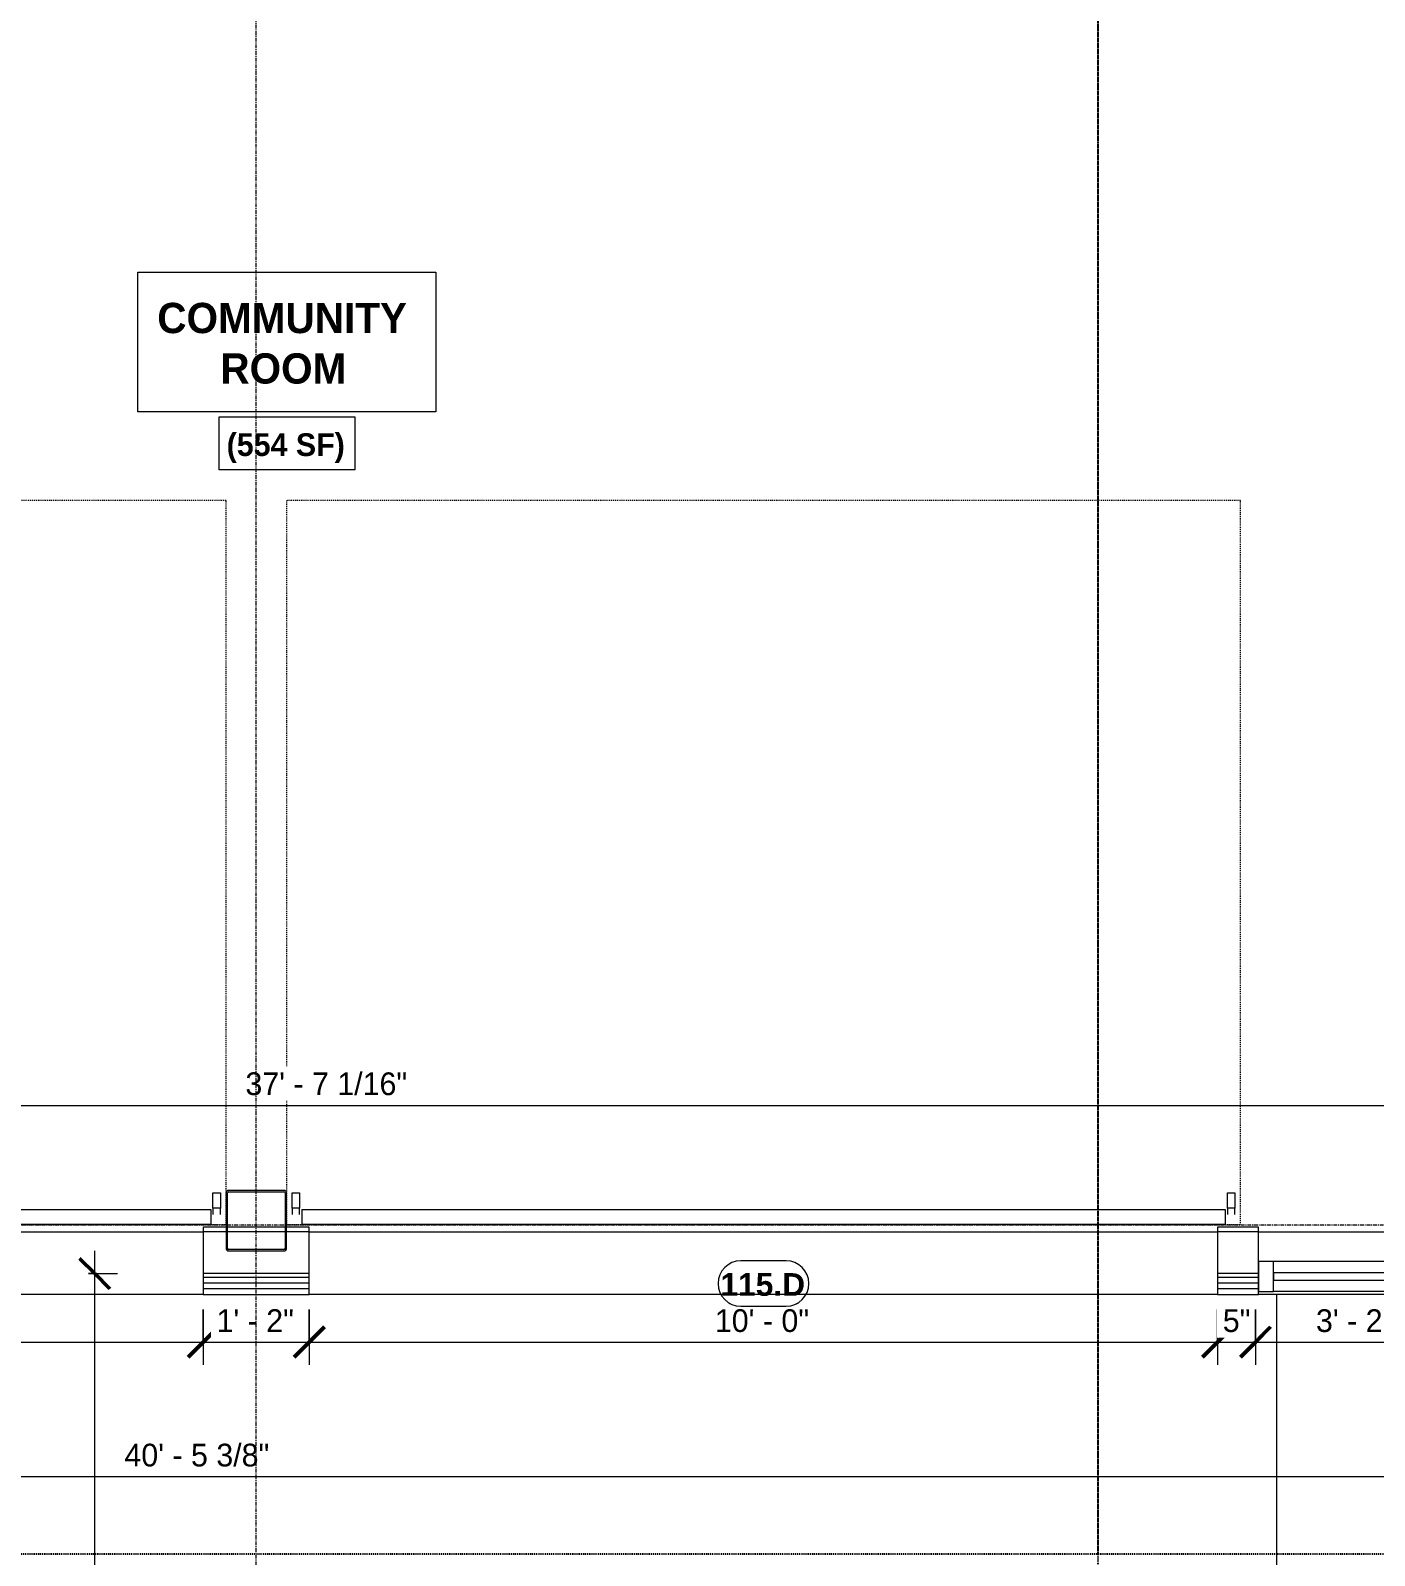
# Model space of a CAD drawing. Header units: inches. Extents: x -4058 to -1781, y 9814 to 12264.
# Drawn here: x -3184.1 to -3006.6, y 11241.6 to 11443 of the extents above; entities that cross this region are included whole.
import ezdxf

# ---------------------------------------------------------------- set-up
doc = ezdxf.new("R2010")
doc.units = ezdxf.units.IN
doc.header["$MEASUREMENT"] = 0
for name, pattern in [('Aligning Line 1_8_', [0.25, 0.125, -0.125]), ('Dash', [0.25, 0.125, -0.125]), ('Dash_2_', [0.25, 0.125, -0.125]), ('Grid Line 1_2_', [0.875, 0.5, -0.125, 0.125, -0.125])]:
    doc.linetypes.add(name, pattern=pattern)
for name, color, linetype, lineweight in [('0-1', 7, 'Continuous', 5), ('0-2', 7, 'Continuous', 9), ('A-ANNO-DIMS', 211, 'Continuous', 9), ('A-ANNO-DIMS-32', 211, 'Continuous', 9), ('A-AREA-IDEN', 2, 'Continuous', 9), ('A-DOOR-1', 7, 'Continuous', 9), ('A-DOOR-HDLN-1', 5, 'Dash', 9), ('A-DOOR-IDEN', 31, 'Continuous', 9), ('A-FLOR-1', 7, 'Continuous', 9), ('A-GLAZ-CURT-1', 7, 'Continuous', 9), ('A-GLAZ-CWMG-1', 7, 'Continuous', 9), ('A-WALL-1', 7, 'Continuous', 9), ('G-ANNO-SYMB', 111, 'Aligning Line 1_8_', 9), ('S-COLS-1', 7, 'Continuous', 9), ('S-GRID-1', 1, 'Grid Line 1_2_', 9)]:
    doc.layers.add(name, color=color, linetype=linetype, lineweight=lineweight)
doc.layers.add('0-3', color=250, linetype='Dash_2_')
doc.styles.add('Arial_B', font='arialbd.ttf', dxfattribs={"height": 3})
doc.styles.add('Century Gothic', font='ufonts.com_century-gothic.ttf', dxfattribs={"height": 3})
doc.styles.add('Century Gothic_B', font='GOTHICB.TTF', dxfattribs={"height": 4})
doc.styles.add('Century Gothic_B_1', font='GOTHICB.TTF', dxfattribs={"height": 3})
doc.dimstyles.new('THE_DIMENSION_STRING_3', dxfattribs={"dimscale": 12, "dimtxt": 3.132505, "dimasz": 0.333333, "dimexe": 0.25, "dimexo": 0.166667, "dimgap": 0.041667, "dimtad": 1, "dimdec": 4, "dimrnd": 0.0625, "dimzin": 3, "dimdsep": 46, "dimlunit": 4, "dimtxsty": 'Century Gothic', "dimblk1": 'OBLIQUE', "dimblk2": 'OBLIQUE', "dimsah": 1, "dimcen": 0.09, "dimdle": 0.25, "dimazin": 0, "dimtfac": 1, "dimtdec": 4, "dimtix": 1, "dimtmove": 0, "dimatfit": 3, "dimfxl": 1, "dimtvp": 1, "dimtfill": 1, "dimfrac": 2, "dimtolj": 1, "dimtzin": 0, "dimarcsym": 2})
doc.dimstyles.new('THE_DIMENSION_STRING_4', dxfattribs={"dimscale": 12, "dimtxt": 3.132505, "dimasz": 0.333333, "dimexe": 0.25, "dimexo": 0.166667, "dimgap": 0.041667, "dimtad": 1, "dimdec": 4, "dimrnd": 0.0625, "dimzin": 3, "dimdsep": 46, "dimlunit": 4, "dimtxsty": 'Century Gothic', "dimblk1": 'OBLIQUE', "dimblk2": 'OBLIQUE', "dimsah": 1, "dimcen": 0.09, "dimdle": 0.25, "dimazin": 0, "dimtfac": 1, "dimtdec": 4, "dimtix": 1, "dimtmove": 0, "dimatfit": 3, "dimfxl": 1, "dimtvp": 1, "dimtfill": 1, "dimfrac": 2, "dimtolj": 1, "dimtzin": 0, "dimarcsym": 2})
doc.dimstyles.new('THE_DIMENSION_STRING_5', dxfattribs={"dimscale": 12, "dimtxt": 3.132505, "dimasz": 0.333333, "dimexe": 0.25, "dimexo": 0.166667, "dimgap": 0.041667, "dimtad": 1, "dimdec": 4, "dimrnd": 0.0625, "dimzin": 3, "dimdsep": 46, "dimlunit": 4, "dimtxsty": 'Century Gothic', "dimblk1": 'OBLIQUE', "dimblk2": 'OBLIQUE', "dimsah": 1, "dimcen": 0.09, "dimdle": 0.25, "dimazin": 0, "dimtfac": 1, "dimtdec": 4, "dimtix": 1, "dimtmove": 0, "dimatfit": 3, "dimfxl": 1, "dimtvp": 1, "dimtfill": 1, "dimfrac": 2, "dimtolj": 1, "dimtzin": 0, "dimarcsym": 2})

# ---------------------------------------------------------------- blocks, each defined once
blk = doc.blocks.new('System Panel - Glazed-3216260-UNIT PLANS - 1ST FLOOR')
at = {"layer": 'A-GLAZ-CURT-1'}
for p, q in [((17.7, 0.5), (-17.7, 0.5)), ((-17.7, 0.5), (-17.7, -0.5)), ((17.7, -0.5), (17.7, 0.5)), ((-17.7, -0.5), (17.7, -0.5))]:
    blk.add_line(p, q, dxfattribs=at)
blk = doc.blocks.new('Rectangular Mullion - 2_ x 4_ rectangular-2352499-UNIT PLANS - 1ST FLOOR')
at = {"layer": 'A-GLAZ-CWMG-1'}
for p, q in [((-2984.53, 11280.41), (-3019.92, 11280.41)), ((-2984.53, 11276.41), (-3019.92, 11276.41))]:
    blk.add_line(p, q, dxfattribs=at)
blk = doc.blocks.new('Rectangular Mullion - 2_ x 4_ rectangular-3216262-UNIT PLANS - 1ST FLOOR')
at = {"layer": 'A-GLAZ-CWMG-1'}
for p, q in [((0, 2), (-2, 2)), ((-2, 2), (-2, -2)), ((0, -2), (0, 2)), ((-2, -2), (0, -2))]:
    blk.add_line(p, q, dxfattribs=at)
blk = doc.blocks.new('GLASS GARAGE DOOR B - DOOR AT COMMUNITY ROOM-3205847-UNIT PLANS - 1ST FLOOR')
at = {"layer": 'A-DOOR-1'}
for p, q in [((3.72, 11.06), (4.72, 11.06)), ((3.72, 9.06), (3.72, 11.06)), ((4.72, 11.06), (4.72, 9.06)), ((127.28, 11.06), (128.28, 11.06)), ((127.28, 9.06), (127.28, 11.06)), ((128.28, 11.06), (128.28, 9.06)), ((3.72, 9.06), (3.72, 8.22)), ((4.72, 9.06), (3.72, 9.06)), ((4.72, 8.22), (4.72, 9.06)), ((5, 8.87), (127, 8.87)), ((5, 8.87), (5, 6.87)), ((127, 8.87), (127, 6.87)), ((127.28, 9.06), (127.28, 8.22)), ((128.28, 9.06), (127.28, 9.06)), ((128.28, 8.22), (128.28, 9.06)), ((127, 6.87), (5, 6.87))]:
    blk.add_line(p, q, dxfattribs=at)
at = {"layer": 'A-DOOR-HDLN-1'}
for p, q in [((129, 102.52), (3, 102.52)), ((3, 102.52), (3, 6.87)), ((129, 6.87), (129, 102.52)), ((3, 6.87), (129, 6.87))]:
    blk.add_line(p, q, dxfattribs=at)
blk = doc.blocks.new('CTR - 1st Phase - Shell_rvt-1-UNIT PLANS - 1ST FLOOR')
at = {"layer": 'A-FLOR-1'}
for p, q in [((-3281.32, 11284.29), (-3161.32, 11284.29)), ((-3147.32, 11284.29), (-3027.32, 11284.29)), ((-3021.92, 11284.29), (-2945.12, 11284.29)), ((-3019.52, 11049.29), (-3019.52, 11276.04))]:
    blk.add_line(p, q, dxfattribs=at)
at = {"layer": 'A-WALL-1'}
for p, q in [((-3158.32, 11284.91), (-3161.32, 11284.91)), ((-3161.32, 11284.91), (-3161.32, 11276.04)), ((-3158.32, 11284.29), (-3161.32, 11284.29)), ((-3150.5, 11284.91), (-3158.15, 11284.91)), ((-3150.5, 11284.29), (-3158.15, 11284.29)), ((-3147.32, 11284.91), (-3150.32, 11284.91)), ((-3147.32, 11284.29), (-3150.32, 11284.29)), ((-3147.32, 11276.04), (-3147.32, 11284.91)), ((-3021.92, 11284.91), (-3027.32, 11284.91)), ((-3027.32, 11284.91), (-3027.32, 11276.04)), ((-3021.92, 11284.29), (-3027.32, 11284.29)), ((-3021.92, 11276.04), (-3021.92, 11284.91)), ((-3147.32, 11278.79), (-3161.32, 11278.79)), ((-3147.32, 11278.29), (-3161.32, 11278.29)), ((-3147.32, 11277.54), (-3161.32, 11277.54)), ((-3021.92, 11278.79), (-3027.32, 11278.79)), ((-3021.92, 11278.29), (-3027.32, 11278.29)), ((-3021.92, 11277.54), (-3027.32, 11277.54)), ((-3161.32, 11276.04), (-3281.32, 11276.04)), ((-3147.32, 11276.79), (-3161.32, 11276.79)), ((-3161.32, 11276.04), (-3147.32, 11276.04)), ((-3027.32, 11276.04), (-3147.32, 11276.04)), ((-3021.92, 11276.79), (-3027.32, 11276.79)), ((-3027.32, 11276.04), (-3021.92, 11276.04)), ((-2945.12, 11276.04), (-3021.92, 11276.04))]:
    blk.add_line(p, q, dxfattribs=at)
at = {"layer": '0-2'}
for name, p in [('GLASS GARAGE DOOR B - DOOR AT COMMUNITY ROOM-3205847-UNIT PLANS - 1ST FLOOR', (-3287.32, 11278.39)), ('GLASS GARAGE DOOR B - DOOR AT COMMUNITY ROOM-3205847-UNIT PLANS - 1ST FLOOR', (-3153.32, 11278.39)), ('Rectangular Mullion - 2_ x 4_ rectangular-2352499-UNIT PLANS - 1ST FLOOR', (0, 0)), ('System Panel - Glazed-3216260-UNIT PLANS - 1ST FLOOR', (-3002.22, 11278.41))]:
    blk.add_blockref(name, p, dxfattribs=at)
at = {"layer": '0-2', "rotation": 180}
blk.add_blockref('Rectangular Mullion - 2_ x 4_ rectangular-3216262-UNIT PLANS - 1ST FLOOR', (-3021.92, 11278.41), dxfattribs=at)
blk = doc.blocks.new('HSS-Hollow Structural Section-Column - HSS8X8X3_16-2487811-UNIT PLANS - 1ST FLOOR')
at = {"layer": 'S-COLS-1'}
for p, q in [((-4, 3.652), (-4, -3.652)), ((-3.826, -3.652), (-3.826, 3.652)), ((3.652, 4), (-3.652, 4)), ((-3.652, 3.826), (3.652, 3.826)), ((3.826, 3.652), (3.826, -3.652)), ((4, -3.652), (4, 3.652)), ((3.652, -3.826), (-3.652, -3.826)), ((-3.652, -4), (3.652, -4))]:
    blk.add_line(p, q, dxfattribs=at)
for centre, radius, start, end in [((-3.652, 3.652), 0.348, 90, 180), ((-3.652, 3.652), 0.174, 90, 180), ((3.652, 3.652), 0.348, 360, 90), ((3.652, 3.652), 0.174, 0, 90), ((-3.652, -3.652), 0.348, 180, 270), ((-3.652, -3.652), 0.174, 180, 270), ((3.652, -3.652), 0.348, 270, 360), ((3.652, -3.652), 0.174, 270, 360)]:
    blk.add_arc(centre, radius, start, end, dxfattribs=at)
blk = doc.blocks.new('CTR - 1st Phase - Structure_rvt-1-UNIT PLANS - 1ST FLOOR')
at = {"layer": '0-2'}
blk.add_blockref('HSS-Hollow Structural Section-Column - HSS8X8X3_16-2487811-UNIT PLANS - 1ST FLOOR', (-3154.32, 11285.79), dxfattribs=at)
blk = doc.blocks.new('DIMBLOCK635-UNIT PLANS - 1ST FLOOR')
at = {"layer": 'A-ANNO-DIMS-32'}
for p, q in [((-3281.32, 11274.04), (-3281.32, 11266.74)), ((-3281.32, 11269.74), (-3281.32, 11274.04)), ((-3161.32, 11274.04), (-3161.32, 11266.74)), ((-3161.32, 11269.74), (-3161.32, 11274.04)), ((-3281.32, 11269.74), (-3161.32, 11269.74))]:
    blk.add_line(p, q, dxfattribs=at)
at = {"layer": 'A-ANNO-DIMS-32', "lineweight": 50}
for p, q in [((-3281.32, 11269.74), (-3279.32, 11271.74)), ((-3161.32, 11269.74), (-3159.32, 11271.74)), ((-3281.32, 11269.74), (-3283.32, 11267.74)), ((-3161.32, 11269.74), (-3163.32, 11267.74))]:
    blk.add_line(p, q, dxfattribs=at)
at = {"layer": 'A-ANNO-DIMS-32', "color": 0, "insert": (-3227.74, 11274.08), "char_height": 3, "width": 15.394, "attachment_point": 1, "line_spacing_factor": 0.984502, "style": 'Century Gothic', "bg_fill": 3, "box_fill_scale": 1.25, "bg_fill_color": 256, "bg_fill_true_color": 13158600, "bg_fill_transparency": 0}
blk.add_mtext('10\' - 0"', dxfattribs=at)
blk = doc.blocks.new('_Oblique')
at = {"color": 0, "linetype": 'ByBlock', "lineweight": -2}
blk.add_line((-0.5, -0.5), (0.5, 0.5), dxfattribs=at)
blk = doc.blocks.new('DIMBLOCK636-UNIT PLANS - 1ST FLOOR')
at = {"layer": 'A-ANNO-DIMS-32'}
for p, q in [((-3161.32, 11274.04), (-3161.32, 11266.74)), ((-3161.32, 11269.74), (-3161.32, 11274.04)), ((-3147.32, 11274.04), (-3147.32, 11266.74)), ((-3147.32, 11269.74), (-3147.32, 11274.04)), ((-3161.32, 11269.74), (-3147.32, 11269.74))]:
    blk.add_line(p, q, dxfattribs=at)
at = {"layer": 'A-ANNO-DIMS-32', "lineweight": 50}
for p, q in [((-3161.32, 11269.74), (-3159.32, 11271.74)), ((-3147.32, 11269.74), (-3145.32, 11271.74)), ((-3161.32, 11269.74), (-3163.32, 11267.74)), ((-3147.32, 11269.74), (-3149.32, 11267.74))]:
    blk.add_line(p, q, dxfattribs=at)
at = {"layer": 'A-ANNO-DIMS-32', "color": 0, "insert": (-3159.57, 11274.08), "char_height": 3, "width": 12.5897, "attachment_point": 1, "line_spacing_factor": 0.984502, "style": 'Century Gothic', "bg_fill": 3, "box_fill_scale": 1.25, "bg_fill_color": 256, "bg_fill_true_color": 13158600, "bg_fill_transparency": 0}
blk.add_mtext('1\' - 2"', dxfattribs=at)
blk = doc.blocks.new('DIMBLOCK637-UNIT PLANS - 1ST FLOOR')
at = {"layer": 'A-ANNO-DIMS-32'}
for p, q in [((-3147.32, 11274.04), (-3147.32, 11266.74)), ((-3147.32, 11269.74), (-3147.32, 11274.04)), ((-3027.32, 11274.04), (-3027.32, 11266.74)), ((-3027.32, 11269.74), (-3027.32, 11274.04)), ((-3147.32, 11269.74), (-3027.32, 11269.74))]:
    blk.add_line(p, q, dxfattribs=at)
at = {"layer": 'A-ANNO-DIMS-32', "lineweight": 50}
for p, q in [((-3147.32, 11269.74), (-3145.32, 11271.74)), ((-3027.32, 11269.74), (-3025.32, 11271.74)), ((-3147.32, 11269.74), (-3149.32, 11267.74)), ((-3027.32, 11269.74), (-3029.32, 11267.74))]:
    blk.add_line(p, q, dxfattribs=at)
at = {"layer": 'A-ANNO-DIMS-32', "color": 0, "insert": (-3093.74, 11274.08), "char_height": 3, "width": 15.394, "attachment_point": 1, "line_spacing_factor": 0.984502, "style": 'Century Gothic', "bg_fill": 3, "box_fill_scale": 1.25, "bg_fill_color": 256, "bg_fill_true_color": 13158600, "bg_fill_transparency": 0}
blk.add_mtext('10\' - 0"', dxfattribs=at)
blk = doc.blocks.new('DIMBLOCK638-UNIT PLANS - 1ST FLOOR')
at = {"layer": 'A-ANNO-DIMS-32'}
for p, q in [((-3027.32, 11274.04), (-3027.32, 11266.74)), ((-3027.32, 11269.74), (-3027.32, 11274.04)), ((-3022.32, 11274.04), (-3022.32, 11266.74)), ((-3022.32, 11269.74), (-3022.32, 11274.04)), ((-3027.32, 11269.74), (-3022.32, 11269.74))]:
    blk.add_line(p, q, dxfattribs=at)
at = {"layer": 'A-ANNO-DIMS-32', "lineweight": 50}
for p, q in [((-3027.32, 11269.74), (-3025.32, 11271.74)), ((-3022.32, 11269.74), (-3020.32, 11271.74)), ((-3027.32, 11269.74), (-3029.32, 11267.74)), ((-3022.32, 11269.74), (-3024.32, 11267.74))]:
    blk.add_line(p, q, dxfattribs=at)
at = {"layer": 'A-ANNO-DIMS-32', "color": 0, "insert": (-3026.64, 11274.08), "char_height": 3, "width": 4.3557, "attachment_point": 1, "line_spacing_factor": 0.984502, "style": 'Century Gothic', "bg_fill": 3, "box_fill_scale": 1.25, "bg_fill_color": 256, "bg_fill_true_color": 13158600, "bg_fill_transparency": 0}
blk.add_mtext('5"', dxfattribs=at)
blk = doc.blocks.new('DIMBLOCK639-UNIT PLANS - 1ST FLOOR')
at = {"layer": 'A-ANNO-DIMS-32'}
for p, q in [((-2983.53, 11276.41), (-2983.53, 11266.74)), ((-2983.53, 11269.74), (-2983.53, 11276.41)), ((-3022.32, 11274.04), (-3022.32, 11266.74)), ((-3022.32, 11269.74), (-3022.32, 11274.04)), ((-3022.32, 11269.74), (-2983.53, 11269.74))]:
    blk.add_line(p, q, dxfattribs=at)
at = {"layer": 'A-ANNO-DIMS-32', "lineweight": 50}
for p, q in [((-3022.32, 11269.74), (-3020.32, 11271.74)), ((-2983.53, 11269.74), (-2981.53, 11271.74)), ((-3022.32, 11269.74), (-3024.32, 11267.74)), ((-2983.53, 11269.74), (-2985.53, 11267.74))]:
    blk.add_line(p, q, dxfattribs=at)
at = {"layer": 'A-ANNO-DIMS-32', "color": 0, "insert": (-3014.33, 11274.08), "char_height": 3, "width": 27.387, "attachment_point": 1, "line_spacing_factor": 0.984502, "style": 'Century Gothic', "bg_fill": 3, "box_fill_scale": 1.25, "bg_fill_color": 256, "bg_fill_true_color": 13158600, "bg_fill_transparency": 0}
blk.add_mtext('3\' - 2 13/16"', dxfattribs=at)
blk = doc.blocks.new('DIMBLOCK1080-UNIT PLANS - 1ST FLOOR')
at = {"layer": 'A-ANNO-DIMS-32', "lineweight": 50}
for p, q in [((-3369.87, 11301.02), (-3367.87, 11303.02)), ((-2918.82, 11301.02), (-2916.82, 11303.02)), ((-3369.87, 11301.02), (-3371.87, 11299.02)), ((-2918.82, 11301.02), (-2920.82, 11299.02))]:
    blk.add_line(p, q, dxfattribs=at)
at = {"layer": 'A-ANNO-DIMS-32'}
for p, q in [((-3369.87, 11301.85), (-3369.87, 11298.02)), ((-3369.87, 11301.02), (-3369.87, 11301.85)), ((-2918.82, 11301.85), (-2918.82, 11298.02)), ((-2918.82, 11301.02), (-2918.82, 11301.85)), ((-3369.87, 11301.02), (-2918.82, 11301.02))]:
    blk.add_line(p, q, dxfattribs=at)
at = {"layer": 'A-ANNO-DIMS-32', "color": 0, "insert": (-3155.76, 11305.37), "char_height": 3, "width": 27.387, "attachment_point": 1, "line_spacing_factor": 0.984502, "style": 'Century Gothic', "bg_fill": 3, "box_fill_scale": 1.25, "bg_fill_color": 256, "bg_fill_true_color": 13158600, "bg_fill_transparency": 0}
blk.add_mtext('37\' - 7 1/16"', dxfattribs=at)
blk = doc.blocks.new('DIMBLOCK1151-UNIT PLANS - 1ST FLOOR')
at = {"layer": 'A-ANNO-DIMS-32'}
for p, q in [((-2918.82, 11282.29), (-2918.82, 11248.97)), ((-2918.82, 11251.97), (-2918.82, 11282.29)), ((-3404.17, 11252.8), (-3404.17, 11248.97)), ((-3404.17, 11251.97), (-3404.17, 11252.8)), ((-3404.17, 11251.97), (-2918.82, 11251.97))]:
    blk.add_line(p, q, dxfattribs=at)
at = {"layer": 'A-ANNO-DIMS-32', "lineweight": 50}
for p, q in [((-3404.17, 11251.97), (-3402.17, 11253.97)), ((-2918.82, 11251.97), (-2916.82, 11253.97)), ((-3404.17, 11251.97), (-3406.17, 11249.97)), ((-2918.82, 11251.97), (-2920.82, 11249.97))]:
    blk.add_line(p, q, dxfattribs=at)
at = {"layer": 'A-ANNO-DIMS-32', "color": 0, "insert": (-3171.74, 11256.32), "char_height": 3, "width": 24.5827, "attachment_point": 1, "line_spacing_factor": 0.984502, "style": 'Century Gothic', "bg_fill": 3, "box_fill_scale": 1.25, "bg_fill_color": 256, "bg_fill_true_color": 13158600, "bg_fill_transparency": 0}
blk.add_mtext('40\' - 5 3/8"', dxfattribs=at)
blk = doc.blocks.new('Door Tag - Mark - Instance-4122133-UNIT PLANS - 1ST FLOOR')
at = {"layer": 'A-DOOR-IDEN'}
for p, q in [((0.09375, 0.09375), (-0.09375, 0.09375)), ((-0.09375, -0.09375), (0.09375, -0.09375))]:
    blk.add_line(p, q, dxfattribs=at)
for centre, start, end in [((-0.09375, 0), 90, 270), ((0.09375, 0), 270, 90)]:
    blk.add_arc(centre, 0.09375, start, end, dxfattribs=at)
blk = doc.blocks.new('DIMBLOCK1491-UNIT PLANS - 1ST FLOOR')
at = {"layer": 'A-ANNO-DIMS-32'}
for p, q in [((-3175.67, 11049.29), (-3175.67, 11281.79)), ((-3176.49, 11278.79), (-3172.67, 11278.79)), ((-3175.67, 11278.79), (-3176.49, 11278.79)), ((-3176.49, 11049.29), (-3172.67, 11049.29)), ((-3175.67, 11049.29), (-3176.49, 11049.29))]:
    blk.add_line(p, q, dxfattribs=at)
at = {"layer": 'A-ANNO-DIMS-32', "lineweight": 50}
for p, q in [((-3175.67, 11278.79), (-3177.67, 11280.79)), ((-3175.67, 11278.79), (-3173.67, 11276.79)), ((-3175.67, 11049.29), (-3177.67, 11051.29)), ((-3175.67, 11049.29), (-3173.67, 11047.29))]:
    blk.add_line(p, q, dxfattribs=at)
at = {"layer": 'A-ANNO-DIMS-32', "color": 0, "insert": (-3180.01, 11153.8), "char_height": 3, "width": 24.5827, "attachment_point": 1, "rotation": 90, "line_spacing_factor": 0.984502, "style": 'Century Gothic', "bg_fill": 3, "box_fill_scale": 1.25, "bg_fill_color": 256, "bg_fill_true_color": 13158600, "bg_fill_transparency": 0}
blk.add_mtext('19\' - 1 1/2"', dxfattribs=at)

msp = doc.modelspace()

# ---------------------------------------------------------------- block references
at = {"layer": '0-1'}
msp.add_blockref('CTR - 1st Phase - Shell_rvt-1-UNIT PLANS - 1ST FLOOR', (0, 0), dxfattribs=at)

# ---------------------------------------------------------------- next in the draw order: linework, layer by layer
at = {"layer": '0-3'}
for p, q in [((-2851.7738, 11241.72163), (-3940.29498, 11241.72163)), ((-1939.7738, 11241.7211), (-3043.10454, 11241.7211))]:
    msp.add_line(p, q, dxfattribs=at)
at = {"layer": 'A-AREA-IDEN', "flags": 128}
for points in [[(-3169.95942, 11411.08511), (-3130.5843, 11411.08511), (-3130.5843, 11392.63598), (-3169.95942, 11392.63598)], [(-3159.23406, 11391.95961), (-3141.30965, 11391.95961), (-3141.30965, 11384.95804), (-3159.23406, 11384.95804)]]:
    msp.add_lwpolyline(points, close=True, dxfattribs=at)
at = {"layer": 'G-ANNO-SYMB'}
for p, q in [((-3043.10454, 11241.7211), (-3043.10454, 12122.87596)), ((-3043.10454, 10791.90447), (-3043.10454, 11673.0624)), ((-2851.7738, 11241.72163), (-3940.29498, 11241.72163)), ((-1939.7738, 11241.7211), (-3043.10454, 11241.7211))]:
    msp.add_line(p, q, dxfattribs=at)

# ---------------------------------------------------------------- next in the draw order: block references
at = {"layer": '0-1'}
msp.add_blockref('CTR - 1st Phase - Structure_rvt-1-UNIT PLANS - 1ST FLOOR', (0, 0), dxfattribs=at)

# ---------------------------------------------------------------- next in the draw order: texts
at = {"layer": 'A-AREA-IDEN', "attachment_point": 1}
for s, insert, char_height, width, style in [('COMMUNITY', (-3167.39942, 11407.02511), 4, 41.41, 'Century Gothic_B'), ('ROOM', (-3159.06609, 11400.35845), 4, 21.311, 'Century Gothic_B'), ('(554 SF)', (-3158.23406, 11389.79295), 3, 19.19, 'Century Gothic_B_1')]:
    msp.add_mtext(s, dxfattribs=dict(at, insert=insert, char_height=char_height, width=width, style=style))

# ---------------------------------------------------------------- next in the draw order: dimensions: what is measured, and where the dimension line sits
at = {"layer": 'A-ANNO-DIMS'}
for base, p1, p2, dimstyle, override, picture, middle in [((-2918.82386, 11301.02386), (-3369.87374, 11303.85229), (-2918.82386, 11303.85229), 'THE_DIMENSION_STRING_4', {"dimpost": '<>', "dimfxl": 451.049878}, 'DIMBLOCK1080-UNIT PLANS - 1ST FLOOR', (-3144.3488, 11303.26553)), ((-3161.32374, 11269.73653), (-3281.32374, 11276.0394), (-3161.32374, 11276.0394), 'THE_DIMENSION_STRING_3', {"dimpost": '<>', "dimfxl": 120}, 'DIMBLOCK635-UNIT PLANS - 1ST FLOOR', (-3221.32374, 11271.81199))]:
    dim = msp.add_linear_dim(base=base, p1=p1, p2=p2, dimstyle=dimstyle, override=override, dxfattribs=at)
    dim.commit()
    dim.dimension.update_dxf_attribs({"geometry": picture, "text_midpoint": middle})

# ---------------------------------------------------------------- next in the draw order: dimensions: what is measured, and where the dimension line sits
dim = msp.add_linear_dim(base=(-3147.32374, 11269.73653), p1=(-3161.32374, 11276.0394), p2=(-3147.32374, 11276.0394), dimstyle='THE_DIMENSION_STRING_3', override={"dimpost": '<>', "dimfxl": 14}, dxfattribs=at)
dim.commit()
dim.dimension.update_dxf_attribs({"geometry": 'DIMBLOCK636-UNIT PLANS - 1ST FLOOR', "text_midpoint": (-3154.32374, 11271.77426)})

# ---------------------------------------------------------------- next in the draw order: dimensions: what is measured, and where the dimension line sits
dim = msp.add_linear_dim(base=(-3027.32374, 11269.73653), p1=(-3147.32374, 11276.0394), p2=(-3027.32374, 11276.0394), dimstyle='THE_DIMENSION_STRING_3', override={"dimpost": '<>', "dimfxl": 120}, dxfattribs=at)
dim.commit()
dim.dimension.update_dxf_attribs({"geometry": 'DIMBLOCK637-UNIT PLANS - 1ST FLOOR', "text_midpoint": (-3087.32374, 11271.81199)})

# ---------------------------------------------------------------- next in the draw order: dimensions: what is measured, and where the dimension line sits
dim = msp.add_linear_dim(base=(-3022.31983, 11269.73653), p1=(-3027.32374, 11276.0394), p2=(-3022.31983, 11276.0394), dimstyle='THE_DIMENSION_STRING_3', override={"dimpost": '<>', "dimfxl": 5.003906}, dxfattribs=at)
dim.commit()
dim.dimension.update_dxf_attribs({"geometry": 'DIMBLOCK638-UNIT PLANS - 1ST FLOOR', "text_midpoint": (-3024.82178, 11271.77426)})

# ---------------------------------------------------------------- next in the draw order: dimensions: what is measured, and where the dimension line sits
dim = msp.add_linear_dim(base=(-2983.5253, 11269.73653), p1=(-3022.31983, 11276.0394), p2=(-2983.5253, 11278.4144), dimstyle='THE_DIMENSION_STRING_3', override={"dimpost": '<>', "dimfxl": 38.867162}, dxfattribs=at)
dim.commit()
dim.dimension.update_dxf_attribs({"geometry": 'DIMBLOCK639-UNIT PLANS - 1ST FLOOR', "text_midpoint": (-3002.92256, 11271.97821)})

# ---------------------------------------------------------------- next in the draw order: dimensions: what is measured, and where the dimension line sits
dim = msp.add_linear_dim(base=(-2918.82386, 11251.97472), p1=(-3404.17374, 11254.80315), p2=(-2918.82386, 11284.2894), dimstyle='THE_DIMENSION_STRING_4', override={"dimpost": '<>', "dimfxl": 486.244736}, dxfattribs=at)
dim.commit()
dim.dimension.update_dxf_attribs({"geometry": 'DIMBLOCK1151-UNIT PLANS - 1ST FLOOR', "text_midpoint": (-3161.4988, 11254.21639)})

# ---------------------------------------------------------------- next in the draw order: linework, layer by layer
at = {"layer": '0-3'}
for p, q in [((-3043.10454, 11241.7211), (-3043.10454, 12122.87596)), ((-3043.10454, 10791.90447), (-3043.10454, 11673.0624))]:
    msp.add_line(p, q, dxfattribs=at)
at = {"layer": 'S-GRID-1'}
for p, q in [((-3154.32374, 9814.0266), (-3154.32374, 12247.50061)), ((-1781.27288, 11285.1894), (-4041.7795, 11285.1894))]:
    msp.add_line(p, q, dxfattribs=at)

# ---------------------------------------------------------------- next in the draw order: block references
at = {"layer": 'A-DOOR-IDEN', "xscale": 31.99999999999999, "yscale": 31.99999999999999, "zscale": 31.99999999999999}
msp.add_blockref('Door Tag - Mark - Instance-4122133-UNIT PLANS - 1ST FLOOR', (-3087.32374, 11277.4769), dxfattribs=at)

# ---------------------------------------------------------------- next in the draw order: texts
at = {"layer": 'A-DOOR-IDEN', "insert": (-3093.0068, 11278.85675), "char_height": 3, "width": 13.635, "attachment_point": 1, "style": 'Arial_B'}
msp.add_mtext('115.D', dxfattribs=at)

# ---------------------------------------------------------------- next in the draw order: dimensions: what is measured, and where the dimension line sits
at = {"layer": 'A-ANNO-DIMS'}
dim = msp.add_linear_dim(base=(-3175.66502, 11278.7894), p1=(-3178.49344, 11049.2894), p2=(-3178.49344, 11278.7894), angle=90, dimstyle='THE_DIMENSION_STRING_5', override={"dimpost": '<>', "dimfxl": 229.5}, dxfattribs=at)
dim.commit()
dim.dimension.update_dxf_attribs({"geometry": 'DIMBLOCK1491-UNIT PLANS - 1ST FLOOR', "text_midpoint": (-3177.90669, 11164.0394)})

doc.saveas('drawing.dxf')
